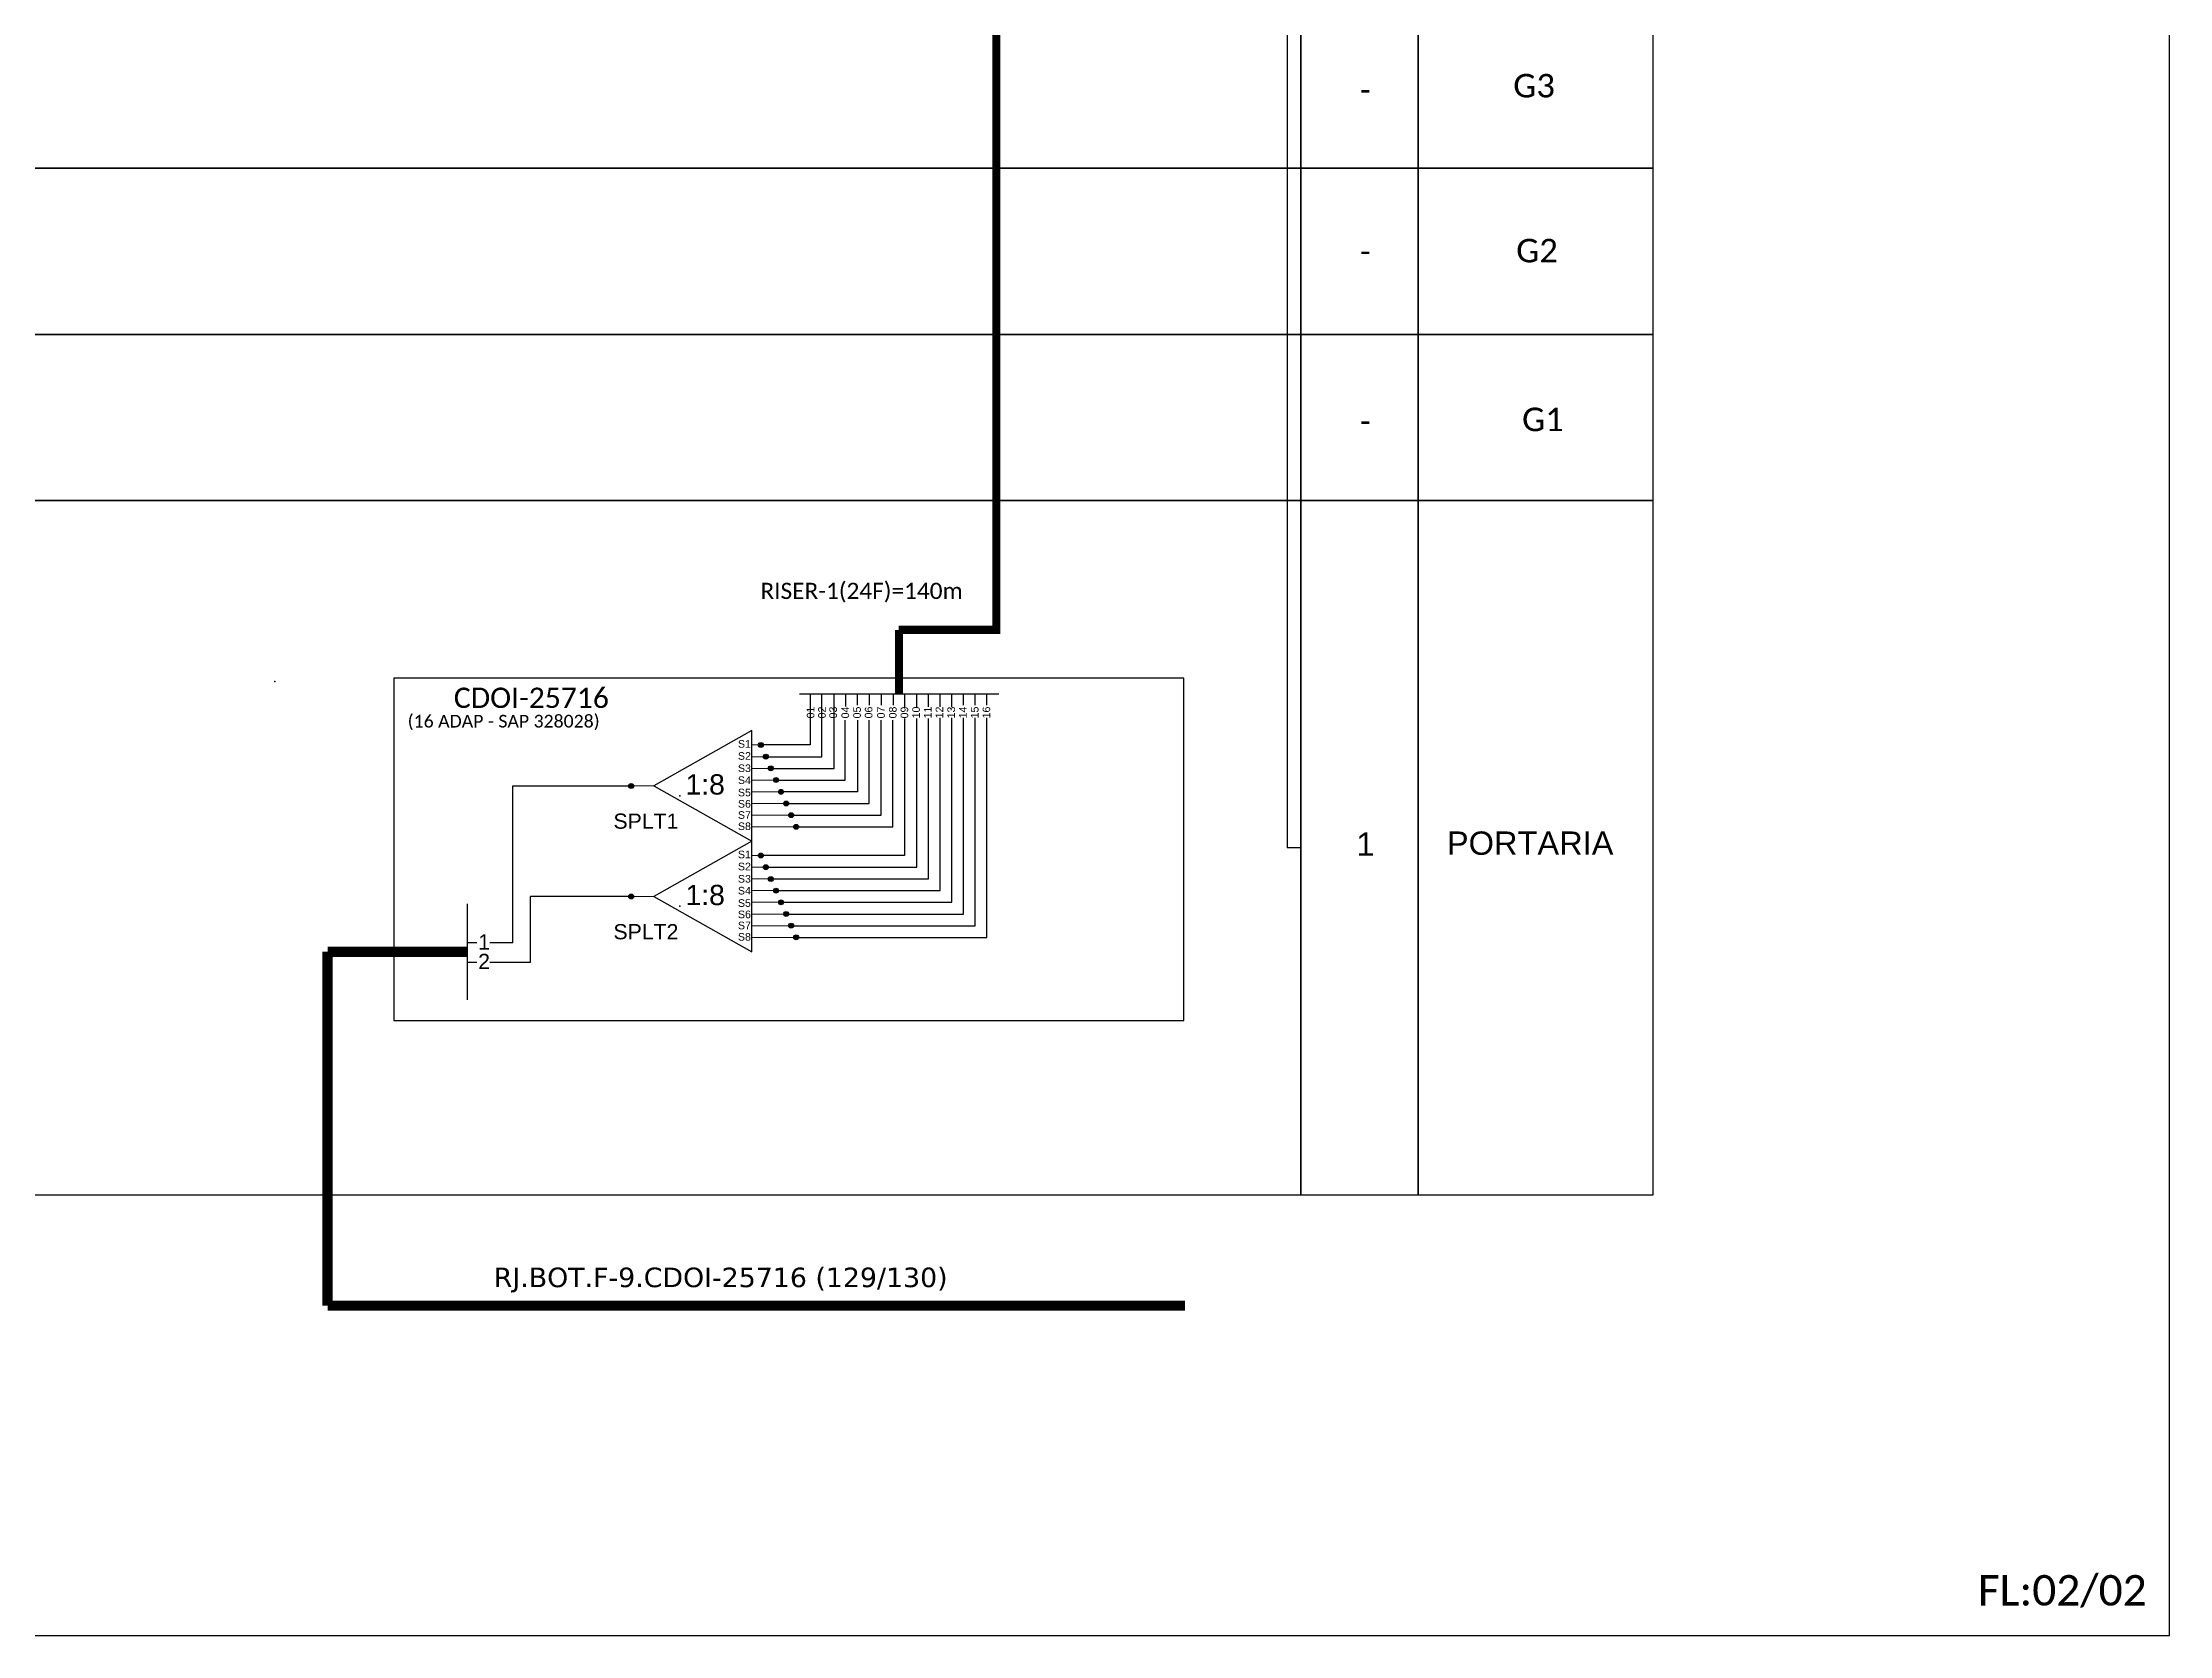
# Model space of a CAD drawing. Header units: inches. Extents: x 1934 to 3676, y 155 to 749.
# Drawn here: x 3466.3 to 3676, y 155.1 to 312.1 of the extents above; entities that cross this region are included whole.
import ezdxf
from ezdxf.enums import TextEntityAlignment as Align

# ---------------------------------------------------------------- set-up
doc = ezdxf.new("R2010")
doc.units = ezdxf.units.IN
doc.header["$MEASUREMENT"] = 0
doc.layers.add('40.1-ETIQUETAS', color=1, linetype='Continuous', lineweight=20)
doc.styles.add('ARIAL', font='arial.ttf')
doc.styles.add('siredit', font='verdana.ttf')
doc.styles.add('WMF-Calibri0', font='calibri.ttf')
doc.linetypes.add('RESERVA', pattern='A,0.5,-0.15,["RESERVA",Standard,S=0.18,R=0,X=0,Y=-0.1],-1.3', length=1.95)

# ---------------------------------------------------------------- blocks, each defined once
blk = doc.blocks.new('A$C415C251F')
at = {"color": 3}
blk.add_point((0, 0), dxfattribs=at)
blk = doc.blocks.new('LEG_CDOIA8_C-SPLT_ESQ')
at = {"color": 3, "extrusion": (0, 0, -1), "xscale": -1, "zscale": -1}
blk.add_blockref('A$C415C251F', (0, 0), dxfattribs=at)
at = {"color": 1, "style": 'WMF-Calibri0', "flags": 4}
blk.add_attdef('CDO', (21.44, -2.61), '', height=2, dxfattribs=at)
blk.add_attdef('MODELO', text='', height=1.5, dxfattribs=at).set_placement((22.54, -4.54), align=Align.CENTER)
at = {"style": 'ARIAL', "flags": 4}
blk.add_attdef('SPLITAGEM', text='', height=1.5, dxfattribs=at).set_placement((18.61, -12.59), align=Align.CENTER)
blk = doc.blocks.new('SPLITTER_')
blk.add_point((0, 0))
at = {"style": 'ARIAL', "flags": 4}
blk.add_attdef('SPLT', (0, -3.26), '', height=1.5, dxfattribs=at)

msp = doc.modelspace()

# ---------------------------------------------------------------- hatches: boundary and pattern name
h = msp.add_hatch(color=3)
h.dxf.hatch_style = 1
edge = h.paths.add_edge_path()
edge.add_arc((3537.12, 242.85), 0.242, 0, 360)
h = msp.add_hatch(color=3)
h.dxf.hatch_style = 1
edge = h.paths.add_edge_path()
edge.add_arc((3537.62, 241.69), 0.242, 0, 360)
h = msp.add_hatch(color=3)
h.dxf.hatch_style = 1
edge = h.paths.add_edge_path()
edge.add_arc((3524.35, 238.81), 0.242, 0, 360)
h = msp.add_hatch(color=3)
h.dxf.hatch_style = 1
edge = h.paths.add_edge_path()
edge.add_arc((3538.12, 240.54), 0.242, 0, 360)
h = msp.add_hatch(color=3)
h.dxf.hatch_style = 1
edge = h.paths.add_edge_path()
edge.add_arc((3538.62, 239.39), 0.242, 0, 360)
h = msp.add_hatch(color=3)
h.dxf.hatch_style = 1
edge = h.paths.add_edge_path()
edge.add_arc((3539.12, 238.23), 0.242, 0, 360)
h = msp.add_hatch(color=3)
h.dxf.hatch_style = 1
edge = h.paths.add_edge_path()
edge.add_arc((3539.62, 237.08), 0.242, 0, 360)
h = msp.add_hatch(color=3)
h.dxf.hatch_style = 1
edge = h.paths.add_edge_path()
edge.add_arc((3540.12, 235.93), 0.242, 0, 360)
h = msp.add_hatch(color=3)
h.dxf.hatch_style = 1
edge = h.paths.add_edge_path()
edge.add_arc((3540.62, 234.78), 0.242, 0, 360)
h = msp.add_hatch(color=3)
h.dxf.hatch_style = 1
edge = h.paths.add_edge_path()
edge.add_arc((3537.12, 231.95), 0.242, 0, 360)
h = msp.add_hatch(color=3)
h.dxf.hatch_style = 1
edge = h.paths.add_edge_path()
edge.add_arc((3537.62, 230.8), 0.242, 0, 360)
h = msp.add_hatch(color=3)
h.dxf.hatch_style = 1
edge = h.paths.add_edge_path()
edge.add_arc((3538.12, 229.64), 0.242, 0, 360)
h = msp.add_hatch(color=3)
h.dxf.hatch_style = 1
edge = h.paths.add_edge_path()
edge.add_arc((3538.62, 228.49), 0.242, 0, 360)
h = msp.add_hatch(color=3)
h.dxf.hatch_style = 1
edge = h.paths.add_edge_path()
edge.add_arc((3524.35, 227.91), 0.242, 0, 360)
h = msp.add_hatch(color=3)
h.dxf.hatch_style = 1
edge = h.paths.add_edge_path()
edge.add_arc((3539.12, 227.34), 0.242, 0, 360)
h = msp.add_hatch(color=3)
h.dxf.hatch_style = 1
edge = h.paths.add_edge_path()
edge.add_arc((3539.62, 226.18), 0.242, 0, 360)
h = msp.add_hatch(color=3)
h.dxf.hatch_style = 1
edge = h.paths.add_edge_path()
edge.add_arc((3540.12, 225.03), 0.242, 0, 360)
h = msp.add_hatch(color=3)
h.dxf.hatch_style = 1
edge = h.paths.add_edge_path()
edge.add_arc((3540.62, 223.88), 0.242, 0, 360)

# ---------------------------------------------------------------- linework, layer by layer
msp.add_lwpolyline([(2837.41, 155.06), (3675.97, 155.06), (3675.97, 749.06), (2837.41, 749.06), (2837.41, 155.06)])
at = {"color": 5, "const_width": 0.8}
for points in [[(3560.33, 693.59), (3560.33, 254.2), (3550.71, 254.2)], [(3550.75, 247.89), (3550.75, 254.2)]]:
    msp.add_lwpolyline(points, dxfattribs=at)
at = {"color": 3}
for points in [[(3589.02, 370.58), (3589.02, 232.71)], [(3512.68, 238.81), (3524.35, 238.81)], [(3512.68, 223.35), (3512.68, 238.81)], [(3590.34, 232.71), (3589.02, 232.71)], [(3508.18, 223.36), (3509.12, 223.36)], [(3510.43, 223.36), (3512.68, 223.36)]]:
    msp.add_lwpolyline(points, dxfattribs=at)
for points in [[(3361.32, 316.07), (3590.34, 316.07), (3590.34, 299.7), (3361.32, 299.7)], [(3590.34, 316.07), (3601.92, 316.07), (3601.92, 299.7), (3590.34, 299.7)], [(3601.92, 316.07), (3625.06, 316.07), (3625.06, 299.7), (3601.92, 299.7)], [(3361.32, 299.7), (3590.34, 299.7), (3590.34, 283.33), (3361.32, 283.33)], [(3590.34, 299.7), (3601.92, 299.7), (3601.92, 283.33), (3590.34, 283.33)], [(3601.92, 299.7), (3625.06, 299.7), (3625.06, 283.33), (3601.92, 283.33)], [(3361.32, 283.33), (3590.34, 283.33), (3590.34, 266.95), (3361.32, 266.95)], [(3590.34, 283.33), (3601.92, 283.33), (3601.92, 266.95), (3590.34, 266.95)], [(3601.92, 283.33), (3625.06, 283.33), (3625.06, 266.95), (3601.92, 266.95)], [(3361.32, 266.95), (3590.34, 266.95), (3590.34, 198.46), (3361.32, 198.46)], [(3590.34, 266.95), (3601.92, 266.95), (3601.92, 198.46), (3590.34, 198.46)], [(3601.92, 266.95), (3625.06, 266.95), (3625.06, 198.46), (3601.92, 198.46)]]:
    msp.add_lwpolyline(points, close=True)
at = {"color": 1}
msp.add_lwpolyline([(3578.83, 249.44), (3500.95, 249.44), (3500.95, 215.69), (3578.83, 215.69)], close=True, dxfattribs=at)
at = {"color": 5}
for points in [[(3541.98, 247.89), (3541.98, 242.85), (3537.12, 242.85)], [(3537.62, 241.69), (3543.14, 241.69), (3543.14, 247.89)], [(3538.12, 240.54), (3544.35, 240.54), (3544.35, 247.89)], [(3540.93, 247.89), (3560.58, 247.89)], [(3545.5, 246.63), (3545.5, 247.89)], [(3546.66, 246.77), (3546.66, 247.89)], [(3547.81, 247.89), (3547.81, 246.77)], [(3549.03, 246.77), (3549.03, 247.89)], [(3550.19, 246.77), (3550.19, 247.89)], [(3551.33, 246.62), (3551.33, 247.89)], [(3552.49, 246.62), (3552.49, 247.89)], [(3553.65, 246.62), (3553.65, 247.89)], [(3551.28, 245.45), (3551.28, 231.95), (3537.12, 231.95)], [(3537.62, 230.8), (3552.5, 230.8), (3552.5, 245.45)], [(3538.12, 229.64), (3553.66, 229.64), (3553.66, 245.45)], [(3538.62, 239.39), (3545.45, 239.39), (3545.45, 245.28)], [(3546.66, 245.28), (3546.66, 238.23), (3539.12, 238.23)], [(3539.62, 237.08), (3547.82, 237.08), (3547.82, 245.28)], [(3540.12, 235.93), (3548.98, 235.93), (3548.98, 245.28)], [(3540.62, 234.78), (3550.13, 234.78), (3550.13, 245.28)]]:
    msp.add_lwpolyline(points, dxfattribs=at)
at = {"color": 8, "linetype": 'RESERVA', "ltscale": 4}
for points in [[(3554.79, 246.62), (3554.79, 247.89)], [(3555.95, 246.62), (3555.95, 247.89)], [(3557.11, 246.76), (3557.11, 247.89)], [(3558.26, 246.76), (3558.26, 247.89)], [(3559.42, 246.76), (3559.42, 247.89)], [(3538.62, 228.49), (3554.8, 228.49), (3554.8, 245.53)], [(3539.12, 227.34), (3555.96, 227.34), (3555.96, 245.53)], [(3539.62, 226.18), (3557.12, 226.18), (3557.12, 245.53)], [(3540.12, 225.03), (3558.26, 225.03), (3558.26, 245.53)], [(3540.62, 223.88), (3559.42, 223.88), (3559.42, 245.53)]]:
    msp.add_lwpolyline(points, dxfattribs=at)
at = {"color": 1}
for points in [[(3536.24, 244.26), (3526.58, 238.81), (3536.24, 233.36), (3536.24, 244.26)], [(3536.24, 233.36), (3526.58, 227.91), (3536.24, 222.47), (3536.24, 233.36)], [(3508.18, 227.18), (3508.18, 217.73)]]:
    msp.add_lwpolyline(points, dxfattribs=at)
at = {"color": 7, "lineweight": 0}
for points in [[(3537.12, 242.85), (3536.24, 242.85)], [(3536.24, 241.69), (3537.62, 241.69)], [(3536.24, 240.54), (3538.12, 240.54)], [(3536.24, 239.39), (3538.62, 239.39)], [(3536.24, 238.23), (3539.12, 238.23)], [(3536.24, 237.08), (3539.62, 237.08)], [(3536.24, 235.93), (3540.12, 235.93)], [(3536.24, 234.78), (3540.62, 234.78)], [(3537.12, 231.95), (3536.24, 231.95)], [(3536.24, 230.8), (3537.62, 230.8)], [(3536.24, 229.64), (3538.12, 229.64)], [(3536.24, 228.49), (3538.62, 228.49)], [(3536.24, 227.34), (3539.12, 227.34)], [(3536.24, 226.18), (3539.62, 226.18)], [(3536.24, 225.03), (3540.12, 225.03)], [(3536.24, 223.88), (3540.62, 223.88)]]:
    msp.add_lwpolyline(points, dxfattribs=at)
at = {"color": 1, "lineweight": 0}
for points in [[(3526.58, 238.81), (3524.35, 238.81)], [(3526.58, 227.91), (3524.35, 227.91)]]:
    msp.add_lwpolyline(points, dxfattribs=at)
at = {"color": 2}
for points in [[(3524.35, 227.91), (3514.44, 227.91)], [(3514.44, 221.44), (3514.44, 227.91)], [(3508.18, 221.44), (3509.12, 221.44)], [(3510.43, 221.44), (3514.44, 221.44)]]:
    msp.add_lwpolyline(points, dxfattribs=at)
at = {"color": 1, "const_width": 1}
for points in [[(3494.42, 222.46), (3508.18, 222.46)], [(3494.42, 222.46), (3494.42, 187.57)], [(3494.42, 187.57), (3578.95, 187.57)]]:
    msp.add_lwpolyline(points, dxfattribs=at)
at = {"color": 3}
for centre in [(3537.12, 242.85), (3537.62, 241.69), (3524.35, 238.81), (3538.12, 240.54), (3538.62, 239.39), (3539.12, 238.23), (3539.62, 237.08), (3540.12, 235.93), (3540.62, 234.78), (3537.12, 231.95), (3537.62, 230.8), (3538.12, 229.64), (3538.62, 228.49), (3524.35, 227.91), (3539.12, 227.34), (3539.62, 226.18), (3540.12, 225.03), (3540.62, 223.88)]:
    msp.add_circle(centre, 0.242, dxfattribs=at)

# ---------------------------------------------------------------- block references
ref = msp.add_blockref('LEG_CDOIA8_C-SPLT_ESQ', (3489.24, 249.11), dxfattribs=at)
ref.add_attrib('CDO', 'CDOI-25716', (3506.87, 246.5), dxfattribs={"color": 1, "height": 2, "style": 'WMF-Calibri0'})
ref.add_attrib('MODELO', '(16 ADAP - SAP 328028)', dxfattribs={"color": 1, "height": 1.25, "style": 'WMF-Calibri0'}).set_placement((3511.78, 244.57), align=Align.CENTER)
ref = msp.add_blockref('SPLITTER_', (3529.13, 237.85), dxfattribs=dict(xscale=-1))
ref.add_attrib('SPLT', 'SPLT1', (3522.6, 234.59), dxfattribs={"height": 1.5, "style": 'ARIAL'})
ref = msp.add_blockref('SPLITTER_', (3529.13, 226.95), dxfattribs=dict(xscale=-1))
ref.add_attrib('SPLT', 'SPLT2', (3522.6, 223.69), dxfattribs={"height": 1.5, "style": 'ARIAL'})

# ---------------------------------------------------------------- texts
for s, height, style, p in [('G3', 2.317, 'WMF-Calibri0', (3611.29, 306.69)), ('G2', 2.317, 'WMF-Calibri0', (3611.58, 290.43)), ('G1', 2.317, 'WMF-Calibri0', (3612.16, 273.79)), ('2', 1.5, 'ARIAL', (3509.27, 220.76)), ('1', 1.5, 'ARIAL', (3509.27, 222.68))]:
    msp.add_text(s, height=height, dxfattribs=dict(style=style)).set_placement(p)
at = {"color": 5, "style": 'WMF-Calibri0'}
msp.add_text('RISER-1(24F)=140m', height=1.6, dxfattribs=at).set_placement((3537.09, 257.24))
at = {"style": 'ARIAL'}
for s, p in [('01', (3542.03, 246.05)), ('02', (3543.15, 246.05)), ('03', (3544.25, 246.05)), ('04', (3545.45, 246.05)), ('05', (3546.61, 246.05)), ('06', (3547.75, 246.05)), ('07', (3548.97, 246.05)), ('08', (3550.13, 246.05)), ('09', (3551.28, 246.05)), ('10', (3552.43, 246.05)), ('11', (3553.59, 246.05)), ('12', (3554.73, 246.05)), ('13', (3555.89, 246.05)), ('14', (3557.05, 246.05)), ('15', (3558.21, 246.05)), ('16', (3559.36, 246.05))]:
    msp.add_text(s, height=0.75, rotation=90, dxfattribs=at).set_placement(p, align=Align.MIDDLE_CENTER)
at = {"color": 1, "style": 'ARIAL'}
for s, height, p in [('S1', 0.75, (3534.87, 242.58)), ('S2', 0.75, (3534.87, 241.39)), ('1:8', 2, (3529.7, 237.96)), ('S3', 0.75, (3534.87, 240.18)), ('S4', 0.75, (3534.87, 239)), ('S5', 0.75, (3534.87, 237.79)), ('S6', 0.75, (3534.87, 236.67)), ('S7', 0.75, (3534.87, 235.57)), ('S8', 0.75, (3534.87, 234.46)), ('S1', 0.75, (3534.87, 231.68)), ('S2', 0.75, (3534.87, 230.49)), ('1:8', 2, (3529.7, 227.06)), ('S3', 0.75, (3534.87, 229.28)), ('S4', 0.75, (3534.87, 228.11)), ('S5', 0.75, (3534.87, 226.89)), ('S6', 0.75, (3534.87, 225.77)), ('S7', 0.75, (3534.87, 224.68)), ('S8', 0.75, (3534.87, 223.56))]:
    msp.add_text(s, height=height, dxfattribs=at).set_placement(p)
at = {"lineweight": 0, "insert": (3657.08, 161.01), "char_height": 3, "width": 277.1819, "attachment_point": 1, "style": 'WMF-Calibri0'}
msp.add_mtext('FL:02/02', dxfattribs=at)
at = {"style": 'ARIAL', "flags": 12}
for tag, p in [('-', (3596.72, 307.54)), ('-', (3596.72, 291.63)), ('-', (3596.72, 274.89)), ('1', (3596.72, 233.08)), ('PORTARIA', (3612.96, 233.17))]:
    msp.add_attdef(tag, text='XX', height=2.3, dxfattribs=at).set_placement(p, align=Align.MIDDLE_CENTER)
at = {"layer": '40.1-ETIQUETAS', "color": 1, "style": 'siredit'}
msp.add_text('RJ.BOT.F-9.CDOI-25716 (129/130)', height=1.9246, dxfattribs=at).set_placement((3533.17, 190.36), align=Align.MIDDLE_CENTER)

doc.saveas('drawing.dxf')
